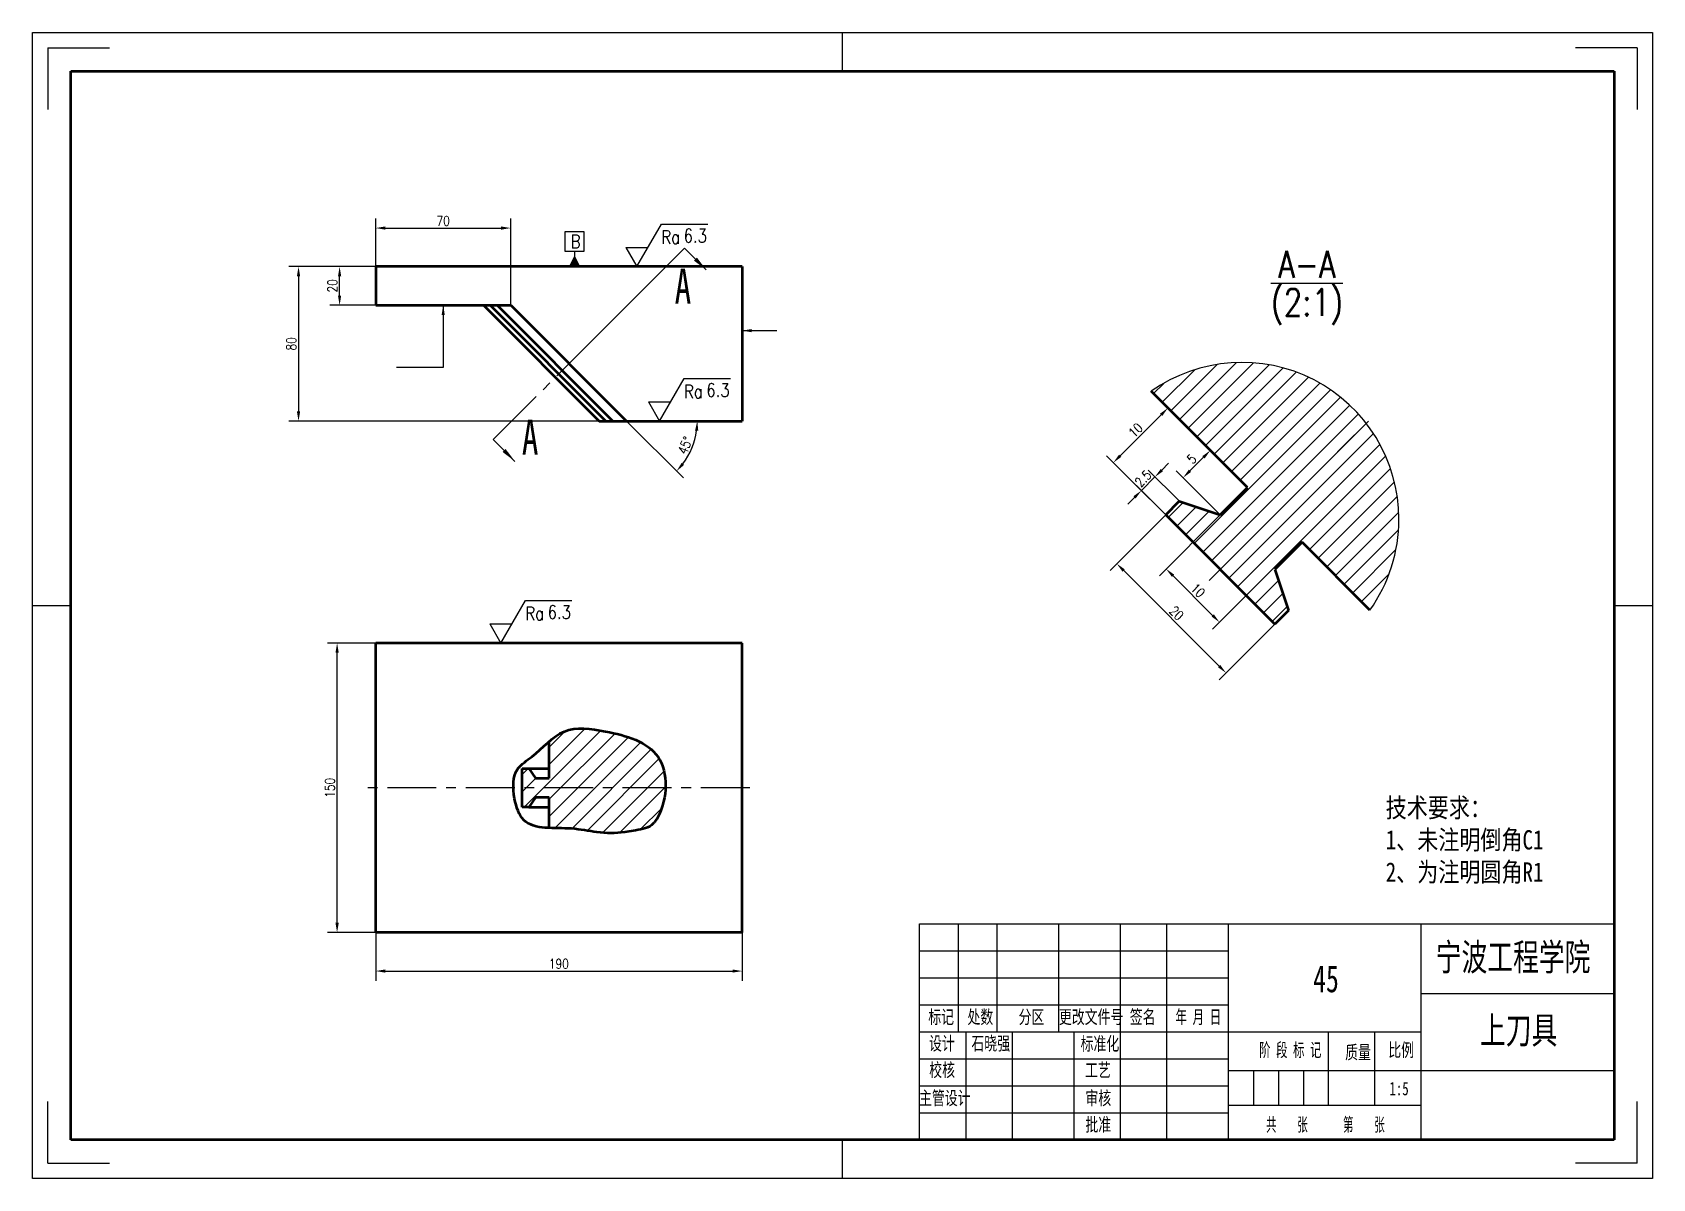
# Model space of a CAD drawing. Header units: millimetres. Extents: x 534 to 954, y 0 to 297.
import ezdxf

# ---------------------------------------------------------------- set-up
doc = ezdxf.new("R2010")
doc.units = ezdxf.units.MM
doc.header["$PDSIZE"] = -1
doc.linetypes.add('CENTERX2', pattern=[20.32, 12.7, -2.54, 2.54, -2.54])
for name, color, linetype in [('中心线', 1, 'CENTERX2'), ('剖面线', 4, 'Continuous'), ('尺寸线', 3, 'Continuous'), ('文字', 6, 'Continuous'), ('符号', 4, 'Continuous'), ('细实线', 7, 'Continuous')]:
    doc.layers.add(name, color=color, linetype=linetype)
doc.layers.add('内框', color=7, linetype='Continuous', lineweight=25)
doc.layers.add('粗实线', color=255, linetype='Continuous', lineweight=50)
doc.styles.add('SLDTEXTSTYLE0', font='TXT', dxfattribs={"width": 0.7, "bigfont": 'bigfont'})
doc.styles.add('SLDTEXTSTYLE1', font='TXT', dxfattribs={"width": 0.7})
doc.styles.add('SLDTEXTSTYLE2', font='TXT', dxfattribs={"width": 0.566667, "bigfont": 'bigfont'})
doc.styles.add('SLDTEXTSTYLE3', font='TXT', dxfattribs={"width": 0.614286, "bigfont": 'bigfont'})
doc.styles.add('SLDTEXTSTYLE4', font='TXT', dxfattribs={"width": 0.62, "bigfont": 'bigfont'})
doc.styles.get("Standard").update_dxf_attribs({"font": 'txt.shx', "width": 0.8})
doc.dimstyles.new('副本 ISO-25', dxfattribs={"dimtxt": 2.5, "dimasz": 2.5, "dimexe": 2.5, "dimexo": 0, "dimtad": 1, "dimtoh": 1, "dimlfac": 2, "dimtxsty": 'Standard', "dimcen": 2.5, "dimclrd": 3, "dimclre": 3, "dimadec": 0, "dimazin": 0, "dimtfac": 1, "dimtmove": 0, "dimatfit": 3, "dimfxl": 0, "dimarcsym": 0})

# ---------------------------------------------------------------- blocks, each defined once
blk = doc.blocks.new('SW_HATCH_0')
at = {"layer": '剖面线', "color": 0}
for p, q in [((2.25, -2.25), (10.68, 6.19)), ((4.49, -4.49), (16.56, 7.58)), ((6.74, -6.74), (21.53, 8.06)), ((8.98, -8.98), (25.93, 7.97)), ((11.23, -11.23), (29.93, 7.48)), ((13.47, -13.47), (33.6, 6.66)), ((15.72, -15.72), (37.01, 5.58)), ((17.96, -17.96), (40.18, 4.25)), ((0, 0), (2.65, 2.65)), ((20.21, -20.21), (43.13, 2.72)), ((22.45, -22.45), (45.89, 0.99)), ((10.55, -38.84), (48.47, -0.92)), ((12.8, -41.08), (50.87, -3.02)), ((15.04, -43.33), (53.09, -5.28)), ((17.29, -45.57), (55.13, -7.73)), ((19.53, -47.82), (57, -10.35)), ((21.78, -50.06), (58.67, -13.17)), ((24.02, -52.31), (60.15, -16.18)), ((40.41, -40.41), (61.41, -19.41)), ((42.66, -42.66), (62.43, -22.88)), ((3.82, -32.1), (7.69, -28.23)), ((6.06, -34.35), (11.06, -29.35)), ((44.9, -44.9), (63.17, -26.64)), ((8.31, -36.59), (14.42, -30.48)), ((47.15, -47.15), (63.56, -30.73)), ((49.39, -49.39), (63.51, -35.27)), ((51.64, -51.64), (62.83, -40.44)), ((26.27, -54.55), (32.39, -48.44)), ((53.88, -53.88), (61.07, -46.69)), ((28.51, -56.8), (33.51, -51.8)), ((30.76, -59.04), (34.63, -55.17))]:
    blk.add_line(p, q, dxfattribs=at)
blk = doc.blocks.new('*D23')
at = {"layer": 'Defpoints', "color": 0}
for p in [(622.62, 63.77), (717.62, 63.77), (717.62, 53.77)]:
    blk.add_point(p, dxfattribs=at)
at = {"layer": '尺寸线', "color": 3, "lineweight": -2}
for p, q in [((622.62, 63.77), (622.62, 51.27)), ((717.62, 63.77), (717.62, 51.27)), ((625.12, 53.77), (715.12, 53.77))]:
    blk.add_line(p, q, dxfattribs=at)
at = {"layer": '尺寸线', "color": 3}
for points in [[(625.12, 54.19), (625.12, 53.36), (622.62, 53.77)], [(715.12, 54.19), (715.12, 53.36), (717.62, 53.77)]]:
    blk.add_solid(points, dxfattribs=at)
at = {"layer": '尺寸线', "color": 0, "insert": (670.12, 55.65), "char_height": 2.5, "attachment_point": 5}
blk.add_mtext('190', dxfattribs=at)
blk = doc.blocks.new('*D24')
at = {"layer": 'Defpoints', "color": 0}
for p in [(612.62, 138.77), (622.62, 138.77), (622.62, 63.77)]:
    blk.add_point(p, dxfattribs=at)
at = {"layer": '尺寸线', "color": 3, "lineweight": -2}
for p, q in [((622.62, 138.77), (610.12, 138.77)), ((612.62, 66.27), (612.62, 136.27)), ((622.62, 63.77), (610.12, 63.77))]:
    blk.add_line(p, q, dxfattribs=at)
at = {"layer": '尺寸线', "color": 3}
for points in [[(612.2, 136.27), (613.04, 136.27), (612.62, 138.77)], [(612.2, 66.27), (613.04, 66.27), (612.62, 63.77)]]:
    blk.add_solid(points, dxfattribs=at)
at = {"layer": '尺寸线', "color": 0, "insert": (610.75, 101.27), "char_height": 2.5, "attachment_point": 5, "rotation": 90}
blk.add_mtext('150', dxfattribs=at)
blk = doc.blocks.new('*D25')
at = {"layer": 'Defpoints', "color": 0}
for p in [(657.62, 246.3), (622.62, 236.3), (657.62, 226.3)]:
    blk.add_point(p, dxfattribs=at)
at = {"layer": '尺寸线', "color": 3, "lineweight": -2}
for p, q in [((622.62, 236.3), (622.62, 248.8)), ((657.62, 226.3), (657.62, 248.8)), ((625.12, 246.3), (655.12, 246.3))]:
    blk.add_line(p, q, dxfattribs=at)
at = {"layer": '尺寸线', "color": 3}
for points in [[(625.12, 246.72), (625.12, 245.88), (622.62, 246.3)], [(655.12, 246.72), (655.12, 245.88), (657.62, 246.3)]]:
    blk.add_solid(points, dxfattribs=at)
at = {"layer": '尺寸线', "color": 0, "insert": (640.12, 248.17), "char_height": 2.5, "attachment_point": 5}
blk.add_mtext('70', dxfattribs=at)
blk = doc.blocks.new('*D26')
at = {"layer": 'Defpoints', "color": 0}
for p in [(613.27, 236.3), (622.62, 236.3), (622.62, 226.3)]:
    blk.add_point(p, dxfattribs=at)
at = {"layer": '尺寸线', "color": 3, "lineweight": -2}
for p, q in [((622.62, 236.3), (610.77, 236.3)), ((613.27, 228.8), (613.27, 233.8)), ((622.62, 226.3), (610.77, 226.3))]:
    blk.add_line(p, q, dxfattribs=at)
at = {"layer": '尺寸线', "color": 3}
for points in [[(612.85, 233.8), (613.68, 233.8), (613.27, 236.3)], [(612.85, 228.8), (613.68, 228.8), (613.27, 226.3)]]:
    blk.add_solid(points, dxfattribs=at)
at = {"layer": '尺寸线', "color": 0, "insert": (611.39, 231.3), "char_height": 2.5, "attachment_point": 5, "rotation": 90}
blk.add_mtext('20', dxfattribs=at)
blk = doc.blocks.new('*D27')
at = {"layer": 'Defpoints', "color": 0}
for p in [(622.62, 236.3), (602.62, 196.3), (680.55, 196.3)]:
    blk.add_point(p, dxfattribs=at)
at = {"layer": '尺寸线', "color": 3, "lineweight": -2}
for p, q in [((622.62, 236.3), (600.12, 236.3)), ((602.62, 233.8), (602.62, 198.8)), ((680.55, 196.3), (600.12, 196.3))]:
    blk.add_line(p, q, dxfattribs=at)
at = {"layer": '尺寸线', "color": 3}
for points in [[(602.2, 233.8), (603.04, 233.8), (602.62, 236.3)], [(602.2, 198.8), (603.04, 198.8), (602.62, 196.3)]]:
    blk.add_solid(points, dxfattribs=at)
at = {"layer": '尺寸线', "color": 0, "insert": (600.75, 216.3), "char_height": 2.5, "attachment_point": 5, "rotation": 90}
blk.add_mtext('80', dxfattribs=at)
blk = doc.blocks.new('表面粗糙度')
at = {"layer": '符号'}
for p, q in [((0, 0), (6.35, 11)), ((6.35, 11), (18.35, 11)), ((-2.89, 5), (2.89, 5)), ((-2.89, 5), (2.89, 5)), ((-2.89, 5), (0, 0))]:
    blk.add_line(p, q, dxfattribs=at)
at = {"layer": '符号', "insert": (6.35, 9.41), "char_height": 3.5, "attachment_point": 1}
blk.add_mtext_dynamic_manual_height_columns('Ra', width=13.1483, gutter_width=25, heights=[0], dxfattribs=at)
at = {"layer": '符号', "width": 0.8}
blk.add_attdef('RA', (12.13, 6.26), '', height=3.5, dxfattribs=at)
blk = doc.blocks.new('*D29')
at = {"layer": 'Defpoints', "color": 0}
for p in [(657.62, 226.3), (687.62, 196.3), (687.62, 196.3), (717.62, 196.3), (703.53, 187.11)]:
    blk.add_point(p, dxfattribs=at)
at = {"layer": '尺寸线', "color": 3, "lineweight": -2}
blk.add_line((687.62, 196.3), (702.38, 181.54), dxfattribs=at)
blk.add_arc((687.62, 196.3), 18.37, 322.8028, 352.1972, dxfattribs=at)
at = {"layer": '尺寸线', "color": 3}
for points in [[(705.41, 193.83), (706.24, 193.78), (705.99, 196.3)], [(702.57, 184.92), (701.94, 185.47), (700.61, 183.31)]]:
    blk.add_solid(points, dxfattribs=at)
at = {"layer": '尺寸线', "color": 0, "insert": (702.86, 189.99), "char_height": 2.5, "attachment_point": 5, "rotation": 67.5}
blk.add_mtext('45°', dxfattribs=at)
blk = doc.blocks.new('新块')
at = {"layer": '尺寸线'}
for p, q in [((2.5, 9), (-2.5, 9)), ((-2.5, 9), (-2.5, 4)), ((2.5, 4), (2.5, 9)), ((-2.5, 4), (2.5, 4)), ((0, 4), (0, 3)), ((0, 3), (0, 0))]:
    blk.add_line(p, q, dxfattribs=at)
blk.add_lwpolyline([(0, 0, 3, 0, 0), (0, 3, 0, 0, 0)], format="xyseb", dxfattribs=at)
blk = doc.blocks.new('*D31')
at = {"layer": 'Defpoints', "color": 0}
for p in [(838.99, 188.68), (848.62, 179.05), (841.55, 171.98)]:
    blk.add_point(p, dxfattribs=at)
at = {"layer": '尺寸线', "color": 3, "lineweight": -2}
for p, q in [((848.62, 179.05), (837.23, 190.45)), ((833.69, 183.38), (837.23, 186.92)), ((841.55, 171.98), (830.15, 183.38))]:
    blk.add_line(p, q, dxfattribs=at)
at = {"layer": '尺寸线', "color": 3}
for points in [[(836.93, 187.21), (837.52, 186.62), (838.99, 188.68)], [(833.4, 183.68), (833.98, 183.09), (831.92, 181.61)]]:
    blk.add_solid(points, dxfattribs=at)
at = {"layer": '尺寸线', "color": 0, "insert": (834.13, 186.47), "char_height": 2.5, "attachment_point": 5, "rotation": 45}
blk.add_mtext('5', dxfattribs=at)
blk = doc.blocks.new('*D32')
at = {"layer": 'Defpoints', "color": 0}
for p in [(824.64, 181.82), (830.95, 175.52), (827.41, 171.98)]:
    blk.add_point(p, dxfattribs=at)
at = {"layer": '尺寸线', "color": 3, "lineweight": -2}
for p, q in [((826.41, 183.59), (828.18, 185.36)), ((821.11, 178.29), (824.64, 181.82)), ((830.95, 175.52), (822.88, 183.59)), ((819.34, 176.52), (817.57, 174.75)), ((827.41, 171.98), (819.34, 180.05))]:
    blk.add_line(p, q, dxfattribs=at)
at = {"layer": '尺寸线', "color": 3}
for points in [[(826.12, 183.88), (826.71, 183.29), (824.64, 181.82)], [(819.05, 176.81), (819.63, 176.22), (821.11, 178.29)]]:
    blk.add_solid(points, dxfattribs=at)
at = {"layer": '尺寸线', "color": 0, "insert": (821.55, 181.38), "char_height": 2.5, "attachment_point": 5, "rotation": 45}
blk.add_mtext('2.5', dxfattribs=at)
blk = doc.blocks.new('*D33')
at = {"layer": 'Defpoints', "color": 0}
for p in [(828, 199.68), (841.55, 186.13), (827.41, 171.98)]:
    blk.add_point(p, dxfattribs=at)
at = {"layer": '尺寸线', "color": 3, "lineweight": -2}
for p, q in [((815.63, 187.3), (826.23, 197.91)), ((841.55, 186.13), (826.23, 201.45)), ((827.41, 171.98), (812.09, 187.3))]:
    blk.add_line(p, q, dxfattribs=at)
at = {"layer": '尺寸线', "color": 3}
for points in [[(825.94, 198.2), (826.53, 197.62), (828, 199.68)], [(815.33, 187.6), (815.92, 187.01), (813.86, 185.54)]]:
    blk.add_solid(points, dxfattribs=at)
at = {"layer": '尺寸线', "color": 0, "insert": (819.6, 193.93), "char_height": 2.5, "attachment_point": 5, "rotation": 45}
blk.add_mtext('10', dxfattribs=at)
blk = doc.blocks.new('*D34')
at = {"layer": 'Defpoints', "color": 0}
for p in [(841.55, 171.98), (855.36, 158.18), (841.35, 144.17)]:
    blk.add_point(p, dxfattribs=at)
at = {"layer": '尺寸线', "color": 3, "lineweight": -2}
for p, q in [((841.55, 171.98), (825.78, 156.21)), ((829.31, 156.21), (839.58, 145.94)), ((855.36, 158.18), (839.58, 142.4))]:
    blk.add_line(p, q, dxfattribs=at)
at = {"layer": '尺寸线', "color": 3}
for points in [[(829.61, 156.5), (829.02, 155.91), (827.54, 157.97)], [(839.88, 146.23), (839.29, 145.64), (841.35, 144.17)]]:
    blk.add_solid(points, dxfattribs=at)
at = {"layer": '尺寸线', "color": 0, "insert": (835.77, 152.4), "char_height": 2.5, "attachment_point": 5, "rotation": 315}
blk.add_mtext('10', dxfattribs=at)
blk = doc.blocks.new('*D35')
at = {"layer": 'Defpoints', "color": 0}
for p in [(827.41, 171.98), (855.69, 143.7), (843.03, 131.04)]:
    blk.add_point(p, dxfattribs=at)
at = {"layer": '尺寸线', "color": 3, "lineweight": -2}
for p, q in [((827.41, 171.98), (812.98, 157.56)), ((816.52, 157.56), (841.27, 132.81)), ((855.69, 143.7), (841.27, 129.27))]:
    blk.add_line(p, q, dxfattribs=at)
at = {"layer": '尺寸线', "color": 3}
for points in [[(816.81, 157.85), (816.22, 157.26), (814.75, 159.32)], [(841.56, 133.1), (840.97, 132.51), (843.03, 131.04)]]:
    blk.add_solid(points, dxfattribs=at)
at = {"layer": '尺寸线', "color": 0, "insert": (830.22, 146.51), "char_height": 2.5, "attachment_point": 5, "rotation": 315}
blk.add_mtext('20', dxfattribs=at)

msp = doc.modelspace()

# ---------------------------------------------------------------- hatches: boundary and pattern name
at = {"layer": '剖面线'}
h = msp.add_hatch(dxfattribs=at)
h.set_pattern_fill('ANSI31', color=256, style=0)
h.set_pattern_definition([(45, (542.374, 0), (-2.245064, 2.245064), [])])
edge = h.paths.add_edge_path(flags=0)
edge.add_line((667.6209, 103.7734), (664.0854, 103.7734))
edge.add_line((664.0854, 103.7734), (662.3176, 106.2734))
edge.add_line((662.3176, 106.2734), (660.5499, 106.2734))
edge.add_line((660.5499, 106.2734), (660.5499, 96.2734))
edge.add_line((660.5499, 96.2734), (662.3176, 96.2734))
edge.add_line((662.3176, 96.2734), (664.0854, 98.7734))
edge.add_line((664.0854, 98.7734), (667.6209, 98.7734))
edge.add_line((667.6209, 98.7734), (667.6209, 90.8334))
edge.add_spline(control_points=[(667.6209, 90.8334), (669.5193, 90.7488), (674.0576, 90.8845), (680.0381, 89.5074), (685.5837, 89.4084), (690.2316, 90.3132), (693.9114, 90.6986), (698.26, 97.42), (698.7712, 111.6449), (683.7279, 115.9115), (672.876, 117.3789), (668.8571, 114.351), (667.6209, 113.2732)], knot_values=[0.5830654, 0.5830654, 0.5830654, 0.5830654, 0.63235754, 0.69488115, 0.76197106, 0.78289886, 0.82969483, 0.85549865, 1, 1.14156344, 1.24133818, 1.28696887, 1.28696887, 1.28696887, 1.28696887], weights=[1, 1, 1, 1, 1, 1, 1, 1, 1, 1, 1, 1, 1], degree=3, periodic=0)
edge.add_line((667.6209, 113.2732), (667.6209, 103.7734))

# ---------------------------------------------------------------- linework, layer by layer
at = {"layer": '中心线'}
for p, q in [((678.5698, 216.9949), (661.9019, 200.327)), ((838.6793, 154.9682), (880.821, 197.1099)), ((719.6209, 101.2734), (620.6209, 101.2734))]:
    msp.add_line(p, q, dxfattribs=at)
at = {"layer": '内框'}
for start, end in [(359.999999, 125.371237), (324.628747, 0.000014)]:
    msp.add_arc((847.2153, 170.8466), 40.651, start, end, dxfattribs=at)
at = {"layer": '剖面线'}
for p, q in [((702.6738, 241.099), (678.5698, 216.9949)), ((653.0738, 191.499), (661.9019, 200.327))]:
    msp.add_line(p, q, dxfattribs=at)
at = {"layer": '剖面线', "linetype": 'Continuous'}
for p, q in [((702.6738, 241.099), (708.3307, 235.4421)), ((653.0738, 191.499), (658.7307, 185.8421))]:
    msp.add_line(p, q, dxfattribs=at)
at = {"layer": '剖面线'}
for points in [[(708.3307, 235.4421), (705.8911, 238.6594), (705.1133, 237.8816)], [(658.7307, 185.8421), (656.2911, 189.0594), (655.5133, 188.2816)]]:
    msp.add_solid(points, dxfattribs=at)
at = {"layer": '尺寸线'}
msp.add_line((622.6209, 63.7734), (612.6209, 63.7734), dxfattribs=at)
at = {"layer": '粗实线'}
for p, q in [((543.6316, 9.998), (543.6316, 286.998)), ((543.6316, 286.998), (943.6316, 286.998)), ((887.6316, 286.998), (943.6316, 286.998)), ((943.6316, 286.998), (943.6316, 9.998)), ((943.6316, 286.998), (943.6316, 106.998)), ((622.6209, 236.299), (622.6209, 226.299)), ((717.6209, 236.299), (622.6209, 236.299)), ((717.6209, 236.299), (717.6209, 196.299)), ((622.6209, 226.299), (657.6209, 226.299)), ((650.5499, 226.299), (680.5499, 196.299)), ((652.3176, 226.299), (682.3176, 196.299)), ((654.0854, 226.299), (684.0854, 196.299)), ((657.6209, 226.299), (687.6209, 196.299)), ((848.6233, 179.0544), (823.6836, 203.9941)), ((680.5499, 196.299), (682.3176, 196.299)), ((682.3176, 196.299), (684.0854, 196.299)), ((684.0854, 196.299), (687.6209, 196.299)), ((687.6209, 196.299), (717.6209, 196.299)), ((841.5523, 171.9833), (848.6233, 179.0544)), ((827.4101, 171.9833), (830.9457, 175.5188)), ((830.9457, 175.5188), (841.5523, 171.9833)), ((855.6944, 143.699), (827.4101, 171.9833)), ((862.7655, 164.9122), (855.6944, 157.8412)), ((880.3628, 147.3149), (862.7655, 164.9122)), ((855.6944, 157.8412), (859.2299, 147.2346)), ((859.2299, 147.2346), (855.6944, 143.699)), ((622.6209, 63.7734), (622.6209, 138.7734)), ((717.6209, 138.7734), (622.6209, 138.7734)), ((717.6209, 63.7734), (717.6209, 138.7734)), ((667.6209, 103.7734), (667.6209, 113.2732)), ((660.5499, 96.2734), (660.5499, 106.2734)), ((660.5499, 106.2734), (662.3176, 106.2734)), ((662.3176, 106.2734), (664.0854, 103.7734)), ((662.3176, 106.2734), (667.6209, 106.2734)), ((664.0854, 103.7734), (667.6209, 103.7734)), ((664.0854, 98.7734), (662.3176, 96.2734)), ((667.6209, 98.7734), (664.0854, 98.7734)), ((667.6209, 90.8334), (667.6209, 98.7734)), ((662.3176, 96.2734), (660.5499, 96.2734)), ((662.3176, 96.2734), (667.6209, 96.2734)), ((717.6209, 63.7734), (622.6209, 63.7734)), ((943.6316, 9.998), (543.6316, 9.998)), ((943.6316, 9.998), (763.6316, 9.998))]:
    msp.add_line(p, q, dxfattribs=at)
msp.add_open_spline([(695.8105, 109.2567), (693.1373, 113.2428), (683.7279, 115.9115), (670.8017, 117.6594), (665.0184, 110.2218), (658.0414, 106.0372), (658.1362, 98.9815), (661.1946, 89.8457), (671.7912, 91.4063), (680.0381, 89.5074), (685.5837, 89.4084), (690.2316, 90.3132), (693.9114, 90.6986), (698.26, 97.42), (698.5392, 105.1879), (695.8105, 109.2567)], degree=3, knots=[0, 0, 0, 0, 0.14156344, 0.24133818, 0.34182223, 0.38455246, 0.45902179, 0.51526647, 0.63235754, 0.69488115, 0.76197106, 0.78289886, 0.82969483, 0.85549865, 1, 1, 1, 1], dxfattribs=at)
at = {"layer": '细实线'}
for p, q in [((533.6316, -0.002), (533.6316, 296.998)), ((533.6316, 296.998), (953.6316, 296.998)), ((743.6316, 286.998), (743.6316, 296.998)), ((953.6316, 296.998), (953.6316, -0.002)), ((537.6316, 292.998), (537.6316, 276.998)), ((537.6316, 292.998), (553.6316, 292.998)), ((949.6316, 292.998), (933.6316, 292.998)), ((949.6316, 292.998), (949.6316, 276.998)), ((533.6316, 148.498), (543.6316, 148.498)), ((943.6316, 148.498), (953.6316, 148.498)), ((763.6316, 65.998), (943.6316, 65.998)), ((763.6316, 9.998), (763.6316, 65.998)), ((773.6316, 65.998), (773.6316, 37.998)), ((783.6316, 65.998), (783.6316, 37.998)), ((799.6316, 65.998), (799.6316, 37.998)), ((815.6316, 65.998), (815.6316, 37.998)), ((827.6316, 65.998), (827.6316, 9.998)), ((843.6316, 65.998), (843.6316, 9.998)), ((893.6316, 9.998), (893.6316, 65.998)), ((943.6316, 65.998), (943.6316, 9.998)), ((763.6316, 58.998), (843.6316, 58.998)), ((763.6316, 51.998), (843.6316, 51.998)), ((893.6316, 47.998), (943.6316, 47.998)), ((763.6316, 44.998), (843.6316, 44.998)), ((763.6316, 37.998), (893.6316, 37.998)), ((775.6316, 37.998), (775.6316, 9.998)), ((787.6316, 37.998), (787.6316, 9.998)), ((803.6316, 37.998), (803.6316, 9.998)), ((815.6316, 37.998), (815.6316, 9.998)), ((869.6316, 18.998), (869.6316, 37.998)), ((881.6316, 18.998), (881.6316, 37.998)), ((763.6316, 30.998), (843.6316, 30.998)), ((843.6316, 27.998), (893.6316, 27.998)), ((850.1316, 27.998), (850.1316, 18.998)), ((856.6316, 27.998), (856.6316, 18.998)), ((863.1316, 27.998), (863.1316, 18.998)), ((893.6316, 27.998), (943.6316, 27.998)), ((763.6316, 23.998), (843.6316, 23.998)), ((537.6316, 3.998), (537.6316, 19.998)), ((763.6316, 16.998), (843.6316, 16.998)), ((843.6316, 18.998), (893.6316, 18.998)), ((949.6316, 3.998), (949.6316, 19.998)), ((743.6316, -0.002), (743.6316, 9.998)), ((537.6316, 3.998), (553.6316, 3.998)), ((949.6316, 3.998), (933.6316, 3.998)), ((953.6316, -0.002), (533.6316, -0.002))]:
    msp.add_line(p, q, dxfattribs=at)

# ---------------------------------------------------------------- block references
at = {"layer": '剖面线'}
msp.add_blockref('SW_HATCH_0', (824.2635, 203.4142), dxfattribs=at)
at = {"layer": '尺寸线'}
msp.add_blockref('新块', (674.1727, 236.299), dxfattribs=at)
for p in [(690.3448, 236.299), (696.2192, 196.299), (655.0959, 138.7734)]:
    msp.add_blockref('表面粗糙度', p, dxfattribs=at).add_auto_attribs({'RA': '6.3'})

# ---------------------------------------------------------------- texts
at = {"layer": '尺寸线', "attachment_point": 1}
for s, width, insert, char_height in [('B', 8.53357, (673.166, 244.5766), 3.5), ('\\A1;{\\H0.7x;\\SA-A/(2:1);}', 34.318378, (854.6526, 240.391), 10)]:
    msp.add_mtext_dynamic_manual_height_columns(s, width=width, gutter_width=25, heights=[0], dxfattribs=dict(at, insert=insert, char_height=char_height))
at = {"layer": '文字'}
for s, insert, char_height, attachment_point, style in [('A', (700.1258, 235.7487), 9, 1, 'SLDTEXTSTYLE1'), ('A', (660.5156, 196.6117), 9, 1, 'SLDTEXTSTYLE1'), ('{\\fFangSong_GB2312|b0|i0|c134|p49;宁波工程学院}', (917.4627, 60.8881), 7, 2, 'SLDTEXTSTYLE0'), ('{\\fFangSong_GB2312|b0|i0|c134|p49;45}', (868.9654, 55.2826), 7, 2, 'SLDTEXTSTYLE1'), ('{\\fFangSong_GB2312|b0|i0|c134|p49;标记}', (769.2061, 43.6375), 3.5, 2, 'SLDTEXTSTYLE0'), ('{\\fFangSong_GB2312|b0|i0|c134|p49;处数}', (779.3623, 43.6375), 3.5, 2, 'SLDTEXTSTYLE0'), ('{\\fFangSong_GB2312|b0|i0|c134|p49;分区}', (792.63, 43.6375), 3.5, 2, 'SLDTEXTSTYLE0'), ('{\\fFangSong_GB2312|b0|i0|c134|p49;更改文件号}', (808.087, 43.6375), 3.5, 2, 'SLDTEXTSTYLE0'), ('{\\fFangSong_GB2312|b0|i0|c134|p49;签名}', (821.4411, 43.6375), 3.5, 2, 'SLDTEXTSTYLE0'), ('{\\fFangSong_GB2312|b0|i0|c134|p49;年 月 日}', (835.8739, 43.6375), 3.5, 2, 'SLDTEXTSTYLE4'), ('{\\fFangSong_GB2312|b0|i0|c134|p49;上刀具}', (918.9132, 41.9455), 7, 2, 'SLDTEXTSTYLE0'), ('{\\fFangSong_GB2312|b0|i0|c134|p49;设计}', (769.3919, 36.7785), 3.5, 2, 'SLDTEXTSTYLE0'), ('{\\fFangSong_GB2312|b0|i0|c134|p49;石晓强}', (782.065, 36.7785), 3.5, 2, 'SLDTEXTSTYLE0'), ('{\\fFangSong_GB2312|b0|i0|c134|p49;标准化}', (810.3582, 36.712), 3.5, 2, 'SLDTEXTSTYLE0'), ('{\\fFangSong_GB2312|b0|i0|c134|p49;阶 段 标 记}', (859.7076, 35.0884), 3.5, 2, 'SLDTEXTSTYLE3'), ('{\\fFangSong_GB2312|b0|i0|c134|p49;质量}', (877.2845, 34.4796), 3.5, 2, 'SLDTEXTSTYLE0'), ('{\\fFangSong_GB2312|b0|i0|c134|p49;比例}', (888.4615, 35.0884), 3.5, 2, 'SLDTEXTSTYLE0'), ('{\\fFangSong_GB2312|b0|i0|c134|p49;校核}', (769.4636, 29.8993), 3.5, 2, 'SLDTEXTSTYLE0'), ('{\\fFangSong_GB2312|b0|i0|c134|p49;工艺}', (809.8309, 29.8629), 3.5, 2, 'SLDTEXTSTYLE0'), ('{\\fFangSong_GB2312|b0|i0|c134|p49;主管设计}', (770.1508, 22.6196), 3.5, 2, 'SLDTEXTSTYLE0'), ('{\\fFangSong_GB2312|b0|i0|c134|p49;审核}', (809.9435, 22.6196), 3.5, 2, 'SLDTEXTSTYLE0'), ('{\\fFangSong_GB2312|b0|i0|c134|p49;1:5}', (887.9073, 25.0819), 3.5, 2, 'SLDTEXTSTYLE1'), ('{\\fFangSong_GB2312|b0|i0|c134|p49;批准}', (809.9435, 15.7432), 3.5, 2, 'SLDTEXTSTYLE0'), ('{\\fFangSong_GB2312|b0|i0|c134|p49;共    张}', (858.8326, 15.7518), 3.5, 2, 'SLDTEXTSTYLE2'), ('{\\fFangSong_GB2312|b0|i0|c134|p49;第    张}', (878.7903, 15.7518), 3.5, 2, 'SLDTEXTSTYLE2')]:
    msp.add_mtext(s, dxfattribs=dict(at, insert=insert, char_height=char_height, attachment_point=attachment_point, style=style))
at = {"layer": '文字', "insert": (884.4441, 98.6135), "char_height": 5, "attachment_point": 1}
msp.add_mtext_dynamic_manual_height_columns('{\\fFangSong_GB2312|b0|i0|c134|p49;技术要求：\\P1、未注明倒角C1\\P2、为注明圆角R1}', width=54.021302, gutter_width=25, heights=[0], dxfattribs=at)

# ---------------------------------------------------------------- dimensions: what is measured, and where the dimension line sits
at = {"layer": '尺寸线'}
for base, p1, p2, picture, middle in [((657.6209, 246.299), (622.6209, 236.299), (657.6209, 226.299), '*D25', (640.1209, 248.174)), ((717.6209, 53.7734), (622.6209, 63.7734), (717.6209, 63.7734), '*D23', (670.1209, 55.6484))]:
    dim = msp.add_linear_dim(base=base, p1=p1, p2=p2, dimstyle='副本 ISO-25', dxfattribs=at)
    dim.commit()
    dim.dimension.update_dxf_attribs({"geometry": picture, "text_midpoint": middle})
for base, p1, p2, picture, middle in [((602.6209, 196.299), (622.6209, 236.299), (680.5499, 196.299), '*D27', (600.7459, 216.299)), ((613.2665, 236.299), (622.6209, 226.299), (622.6209, 236.299), '*D26', (611.3915, 231.299)), ((612.6209, 138.7734), (622.6209, 63.7734), (622.6209, 138.7734), '*D24', (610.7459, 101.2734))]:
    dim = msp.add_linear_dim(base=base, p1=p1, p2=p2, angle=90, dimstyle='副本 ISO-25', dxfattribs=at)
    dim.commit()
    dim.dimension.update_dxf_attribs({"geometry": picture, "text_midpoint": middle})
dim = msp.add_angular_dim_2l(base=(703.5313, 187.1131), line1=((687.6209, 196.299), (717.6209, 196.299)), line2=((657.6209, 226.299), (687.6209, 196.299)), dimstyle='副本 ISO-25', dxfattribs=at)
dim.commit()
dim.dimension.update_dxf_attribs({"geometry": '*D29', "text_midpoint": (702.8619, 189.9859)})
for p1, p2, distance, text, picture, middle in [((827.4101, 171.9833), (841.5523, 186.1254), 19.1661, '10', '*D33', (819.6029, 193.9327)), ((841.5523, 171.9833), (848.6233, 179.0544), 13.6185, '5', '*D31', (834.1323, 186.4744)), ((827.4101, 171.9833), (855.6944, 143.699), -17.9045, '20', '*D35', (830.2177, 146.5066)), ((841.5523, 171.9833), (855.3585, 158.177), -19.8117, '10', '*D34', (835.7723, 152.397))]:
    dim = msp.add_aligned_dim(p1=p1, p2=p2, distance=distance, text=text, dimstyle='副本 ISO-25', dxfattribs=at)
    dim.commit()
    dim.dimension.update_dxf_attribs({"geometry": picture, "text_midpoint": middle})
dim = msp.add_linear_dim(base=(824.6436, 181.8209), p1=(827.4101, 171.9833), p2=(830.9457, 175.5188), angle=44.99997, text='2.5', dimstyle='副本 ISO-25', dxfattribs=at)
dim.commit()
dim.dimension.update_dxf_attribs({"geometry": '*D32', "text_midpoint": (822.8758, 180.0531), "dimtype": 161})

# ---------------------------------------------------------------- leaders
for points in [[(640.1209, 226.299), (640.1209, 210.2088), (628.0494, 210.2088)], [(717.6209, 219.7223), (726.6037, 219.7223)]]:
    msp.add_leader(points, dimstyle='副本 ISO-25', override={"dimgap": 0.625, "dimtad": 0}, dxfattribs=at)

doc.saveas('drawing.dxf')
